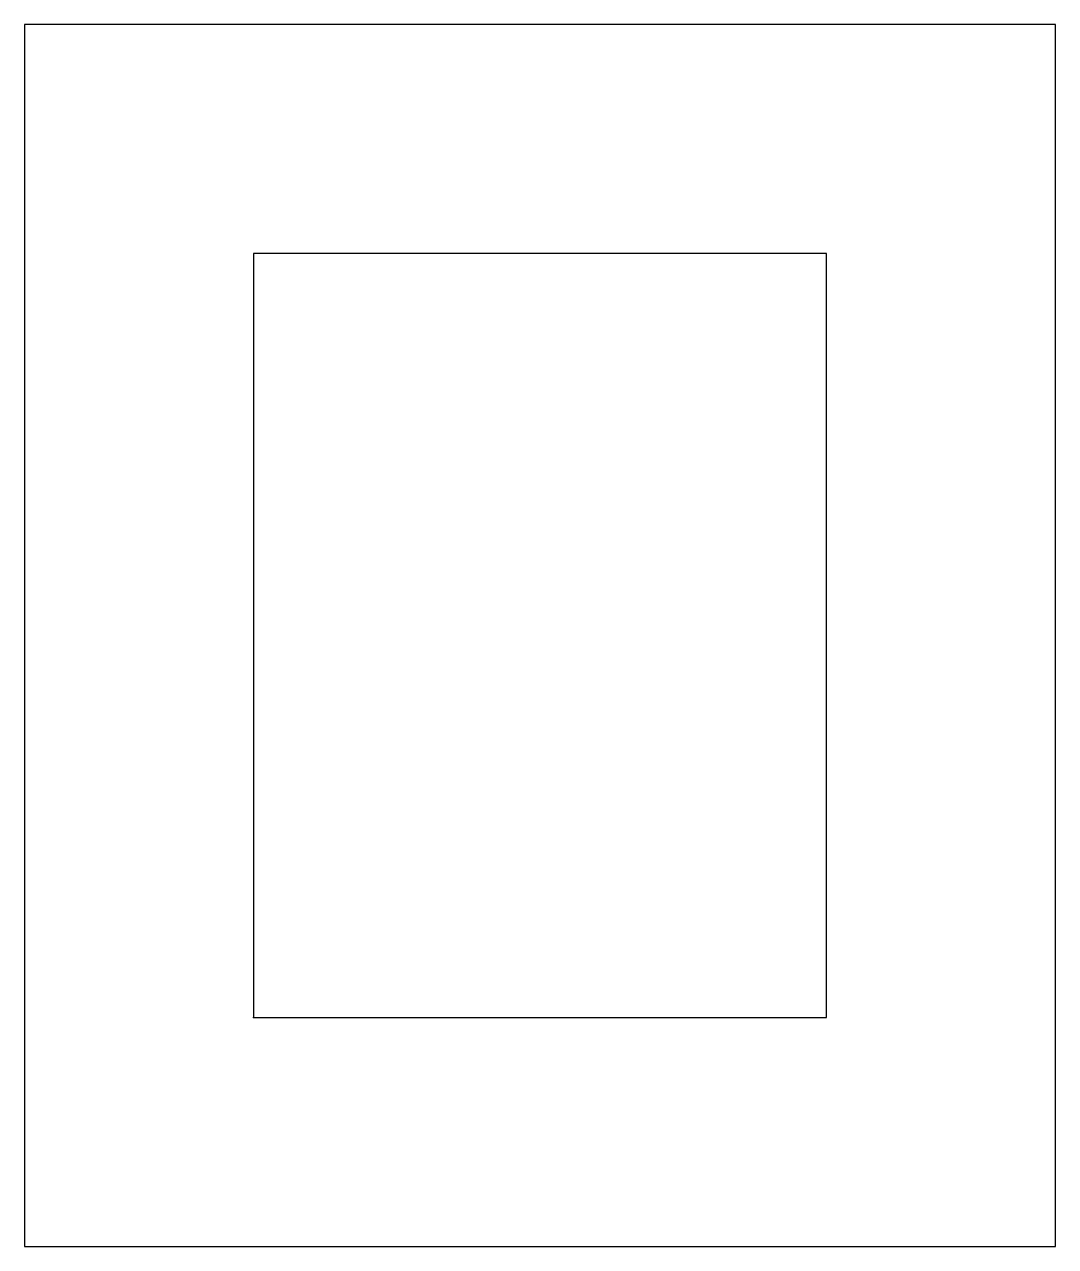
# Model space of a CAD drawing. Header units: millimetres. Extents: x -1.2 to 4.2, y -1.2 to 5.2.
import ezdxf

# ---------------------------------------------------------------- set-up
doc = ezdxf.new("R2010")
doc.units = ezdxf.units.MM
doc.layers.get('0').update_dxf_attribs({"linetype": 'CONTINUOUS'})

msp = doc.modelspace()

# ---------------------------------------------------------------- linework, layer by layer
for points in [[(-1.2, -1.2), (4.2, -1.2), (4.2, 5.2), (-1.2, 5.2)], [(0, 0), (3, 0), (3, 4), (0, 4)]]:
    msp.add_lwpolyline(points, close=True)
msp.add_point((0, 0))

doc.saveas('drawing.dxf')
